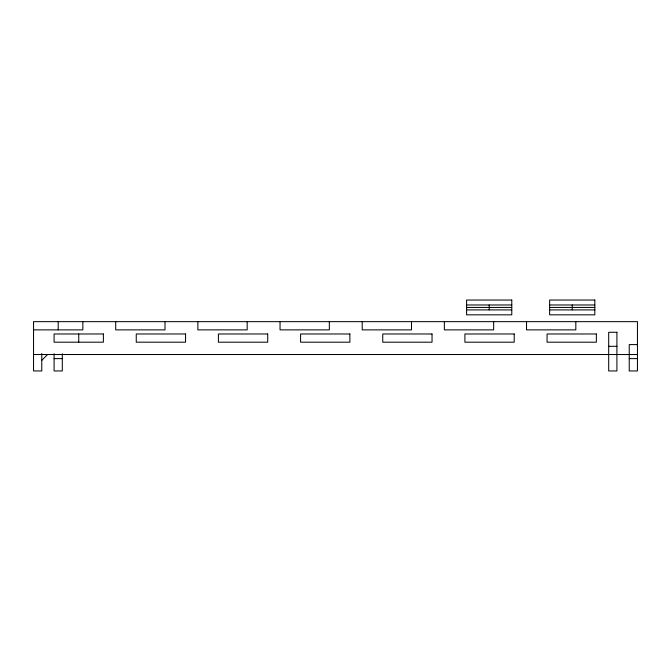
<?xml version="1.0" encoding="UTF-8"?>
<svg xmlns="http://www.w3.org/2000/svg" width="671" height="671" viewBox="0 0 671 671"><rect width="100%" height="100%" fill="white"/><g stroke="black" fill="none" stroke-linecap="round" stroke-linejoin="round"><path stroke-width="1.01" d="M41.77 360.327L47.574 354.523M466.588 304.978L511.772 304.978M549.633 304.978L594.825 304.978M466.588 307.444L511.772 307.444M549.633 307.444L594.825 307.444M466.588 309.91L511.772 309.91M549.633 309.91L594.825 309.91M33.55 329.872L82.852 329.872L82.852 321.652M637.45 344.6L629.23 344.6L629.23 370.954L637.45 370.954L637.45 321.652L33.55 321.652L33.55 370.954L41.77 370.954L41.77 353.491M608.689 346.303L616.909 346.303M33.55 354.523L637.45 354.523M54.091 358.624L62.311 358.624M629.23 358.624L637.45 358.624M575.827 321.652L575.827 329.872L526.534 329.872L526.534 321.652M572.229 304.978L572.229 309.91M493.663 321.652L493.663 329.872L444.37 329.872L444.37 321.652M489.176 304.978L489.176 309.91M411.499 321.652L411.499 329.872L362.206 329.872L362.206 321.652M329.335 321.652L329.335 329.872L280.042 329.872L280.042 321.652M247.171 321.652L247.171 329.872L197.878 329.872L197.878 321.652M165.007 321.652L165.007 329.872L115.714 329.872L115.714 321.652M78.742 333.982L78.742 342.193M62.311 353.802L62.311 370.954L54.091 370.954L54.091 353.617M58.201 321.652L58.201 329.872M511.772 300.046L466.588 300.046L466.588 314.833L511.772 314.833L511.772 300.046M594.825 300.046L549.633 300.046L549.633 314.833L594.825 314.833L594.825 300.046M616.909 332.279L608.689 332.279L608.689 370.954L616.909 370.954L616.909 332.279M103.393 333.982L54.091 333.982L54.091 342.193L103.393 342.193L103.393 333.982M185.548 333.982L136.255 333.982L136.255 342.193L185.548 342.193L185.548 333.982M267.712 333.982L218.419 333.982L218.419 342.193L267.712 342.193L267.712 333.982M349.876 333.982L300.583 333.982L300.583 342.193L349.876 342.193L349.876 333.982M432.04 333.982L382.747 333.982L382.747 342.193L432.04 342.193L432.04 333.982M514.204 333.982L464.911 333.982L464.911 342.193L514.204 342.193L514.204 333.982M596.368 333.982L547.066 333.982L547.066 342.193L596.368 342.193L596.368 333.982"/></g></svg>
